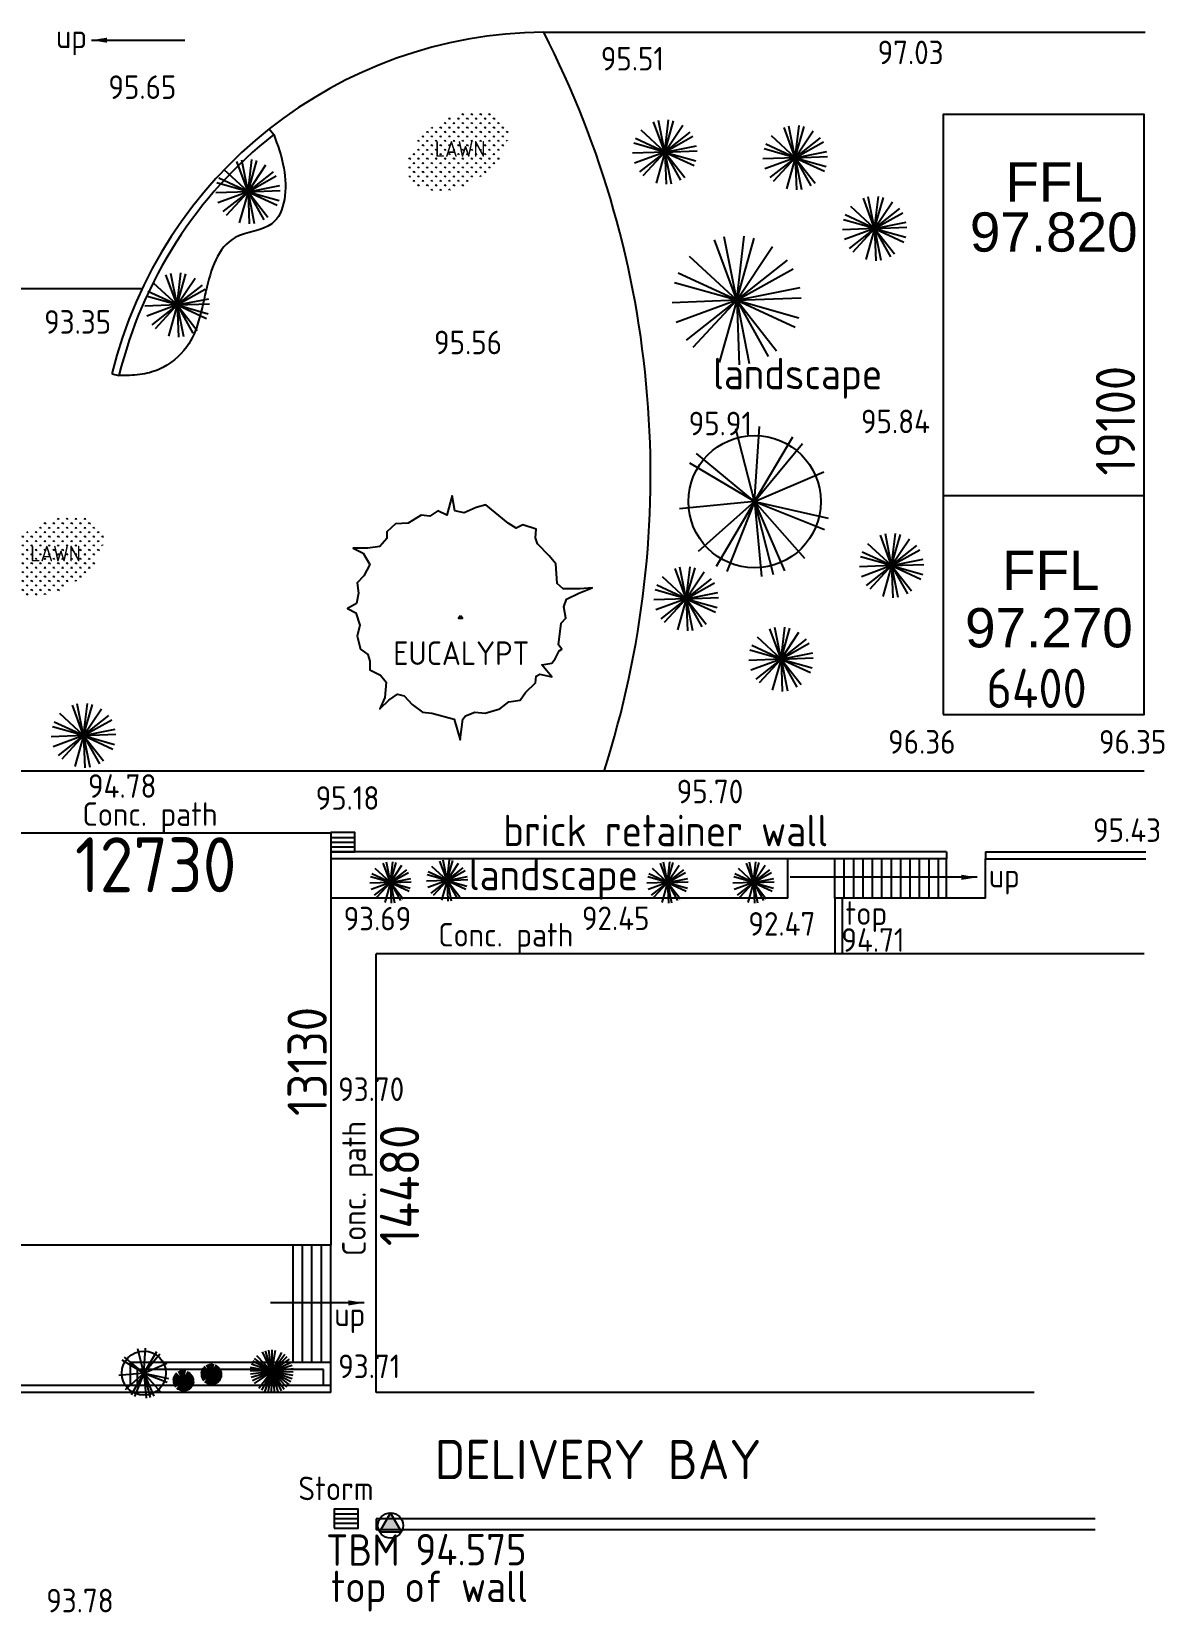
# Model space of a CAD drawing. Extents: x -406070 to -21769, y -87485 to 68103.
# Drawn here: x -250014 to -213947, y -25197 to 25132 of the extents above; entities that cross this region are included whole.
import ezdxf

# ---------------------------------------------------------------- set-up
doc = ezdxf.new("R2010")
doc.units = 0
doc.header["$MEASUREMENT"] = 0
doc.layers.get('0').update_dxf_attribs({"linetype": 'CONTINUOUS'})
for name, color, linetype in [('CONSTRUCTION', 7, 'CONTINUOUS'), ('DIMS', 7, 'CONTINUOUS'), ('FIXTURES', 11, 'CONTINUOUS'), ('HATCH', 11, 'CONTINUOUS'), ('SITE', 7, 'CONTINUOUS'), ('WALLS', 2, 'CONTINUOUS')]:
    doc.layers.add(name, color=color, linetype=linetype)
doc.styles.add('DIMTEXT', font='isocp3.shx', dxfattribs={"width": 0.8})
doc.styles.add('HEADINGS', font='sanss___.ttf')
doc.styles.add('NOTES', font='isocp3.shx')
doc.dimstyles.new('ARCH500$7', dxfattribs={"dimscale": 500, "dimtxt": 2, "dimasz": 1, "dimexe": 1, "dimexo": 8, "dimgap": 1, "dimtad": 1, "dimdec": 0, "dimtxsty": 'DIMTEXT', "dimcen": 2.5, "dimse1": 1, "dimse2": 1, "dimclrd": 256, "dimclre": 256, "dimclrt": 256, "dimazin": 3, "dimtfac": 1, "dimtdec": 0, "dimtmove": 0, "dimatfit": 3, "dimtolj": 1, "dimtzin": 0})

msp = doc.modelspace()

# ---------------------------------------------------------------- hatches: boundary and pattern name
at = {"layer": 'CONSTRUCTION'}
h = msp.add_hatch(color=256, dxfattribs=at)
h.paths.add_polyline_path([(-238586.1, -22030.5), (-238694.8, -22218.8), (-238477.3, -22218.8)])
h.paths.add_polyline_path([(-238477.3, -22218.8), (-238694.8, -22218.8), (-238896.8, -22568.8), (-238275.3, -22568.8)])
h.paths.add_polyline_path([(-238275.3, -22568.8), (-238896.8, -22568.8), (-238932.5, -22630.5), (-238239.6, -22630.5)])
at = {"layer": 'HATCH'}
h = msp.add_hatch(dxfattribs=at)
h.set_pattern_fill('GRASS', color=256, scale=200, style=0)
h.set_pattern_definition([(90, (-176741.18, -30545.41), (-141.42136, 141.42136), [37.5, -245.3427]), (45, (-176741.18, -30545.41), (-141.42136, 141.42136), [37.5, -162.5]), (135, (-176741.18, -30545.41), (-141.42136, -141.42136), [37.5, -162.5])])
edge = h.paths.add_edge_path()
edge.add_ellipse((-236448.4, 21330.1), major_axis=(-1506, -869.5), ratio=0.6187464, start_angle=0, end_angle=360)
h.paths.add_polyline_path([(-237204.8, 21075.8), (-235744.8, 21075.8), (-235744.8, 21615.8), (-237204.8, 21615.8)], flags=24)
h = msp.add_hatch(dxfattribs=at)
h.set_pattern_fill('GRASS', color=256, scale=200, style=0)
h.set_pattern_definition([(90, (-189623.95, -43428.19), (-141.42136, 141.42136), [37.5, -245.3427]), (45, (-189623.95, -43428.19), (-141.42136, 141.42136), [37.5, -162.5]), (135, (-189623.95, -43428.19), (-141.42136, -141.42136), [37.5, -162.5])])
edge = h.paths.add_edge_path()
edge.add_ellipse((-249331.2, 8447.3), major_axis=(-1506, -869.5), ratio=0.6187464, start_angle=0, end_angle=360)
h.paths.add_polyline_path([(-250087.5, 8193), (-248627.5, 8193), (-248627.5, 8733), (-250087.5, 8733)], flags=24)

# ---------------------------------------------------------------- linework, layer by layer
msp.add_lwpolyline([(-236354.3, 6536.4), (-236418.7, 6453.8), (-236290, 6453.8)], close=True)
at = {"layer": 'CONSTRUCTION'}
for p, q in [((-233708.6, 25110.8), (-214556.6, 25110.8)), ((-242449.9, 22034.7), (-242307.2, 21854.3)), ((-250721.2, 16948.3), (-246524.2, 16948.3)), ((-247456.6, 14236.9), (-247233.1, 14182.3)), ((-214588.6, 10351.8), (-220988.6, 10351.8)), ((-214588.6, 1590.8), (-273638.6, 1590.8)), ((-225938.6, -2458.8), (-225938.6, -1208.8)), ((-224438.6, -2458.8), (-224438.6, -1208.8)), ((-224138.6, -2458.8), (-224138.6, -1208.8)), ((-223838.6, -2458.8), (-223838.6, -1208.8)), ((-223538.6, -2458.8), (-223538.6, -1208.8)), ((-223238.6, -2458.8), (-223238.6, -1208.8)), ((-222938.6, -2458.8), (-222938.6, -1208.8)), ((-222938.6, -2458.8), (-222938.6, -1208.8)), ((-222638.6, -2458.8), (-222638.6, -1208.8)), ((-222338.6, -2458.8), (-222338.6, -1208.8)), ((-222038.6, -2458.8), (-222038.6, -1208.8)), ((-221738.6, -2458.8), (-221738.6, -1208.8)), ((-221438.6, -2458.8), (-221438.6, -1208.8)), ((-221138.6, -2458.8), (-221138.6, -1208.8)), ((-220888.6, -2458.8), (-220888.6, -1208.8)), ((-219638.6, -2458.8), (-219638.6, -1208.8)), ((-225938.6, -2458.8), (-240488.6, -2458.8)), ((-219638.6, -2458.8), (-224438.6, -2458.8)), ((-241688.6, -17238.8), (-241688.6, -13508.8)), ((-241388.6, -17238.8), (-241388.6, -13508.8)), ((-241088.6, -17238.8), (-241088.6, -13508.8)), ((-240788.6, -17238.8), (-240788.6, -13508.8)), ((-240488.6, -17238.8), (-240488.6, -13508.8)), ((-239038.6, -22218.8), (-239038.6, -22568.8))]:
    msp.add_line(p, q, dxfattribs=at)
for centre, radius, start, end in [((-233601.1, 10847), 14264.1, 90.43193, 166.25196), ((-261164.1, 11028), 30856.6, 342.19117, 27.15461), ((-233601.1, 10847), 14034.1, 128.34194, 166.25196)]:
    msp.add_arc(centre, radius, start, end, dxfattribs=at)
at = {"layer": 'FIXTURES'}
for p, q in [((-240488.6, -523.8), (-239718.6, -523.8)), ((-240488.6, -673.8), (-239718.6, -673.8)), ((-240488.6, -823.8), (-239718.6, -823.8)), ((-240384.3, -22060.9), (-239614.3, -22060.9)), ((-240384.3, -22210.9), (-239614.3, -22210.9)), ((-240384.3, -22360.9), (-239614.3, -22360.9))]:
    msp.add_line(p, q, dxfattribs=at)
for points in [[(-236626.9, 10365.2), (-236798.5, 9732.6), (-237077.5, 9870.1), (-237335, 9705), (-237613.9, 9732.6), (-238021.6, 9485), (-238429.3, 9457.5), (-238708.2, 9209.9), (-238708.2, 8989.8), (-238922.8, 8742.3), (-239309, 8687.3), (-239781, 8687.3), (-239459.2, 8522.2), (-239244.6, 8164.6), (-239437.7, 7807), (-239652.3, 7586.9), (-239609.4, 7256.8), (-239673.8, 6926.7), (-239952.7, 6761.7), (-239695.2, 6624.1), (-239566.5, 6239), (-239652.3, 5881.5), (-239545, 5468.8), (-239309, 5303.8), (-239244.6, 5083.7), (-239244.6, 4808.7), (-238901.3, 4643.6), (-238729.7, 4423.5), (-238772.6, 3928.4), (-238922.8, 3570.8), (-238643.8, 3845.9), (-238364.9, 4038.4), (-238150.3, 3983.4), (-237892.8, 3708.3), (-237571, 3460.7), (-237270.6, 3433.2), (-236562.5, 3240.7), (-236369.4, 2580.5), (-236283.6, 3240.7), (-236197.7, 3350.7), (-235897.4, 3460.7), (-235575.5, 3433.2), (-235103.4, 3570.8), (-234824.5, 3790.9), (-234459.8, 3845.9), (-234288.1, 4093.4), (-233966.2, 4396), (-233944.8, 4616.1), (-233837.5, 4671.1), (-233451.3, 4588.5), (-233773.1, 4973.7), (-233451.3, 5028.7), (-233344, 5166.2), (-233215.2, 5413.8), (-233129.4, 5468.8), (-233236.7, 5606.3), (-233150.9, 6294), (-233000.7, 6459.1), (-233065.1, 6816.7), (-232979.2, 7064.3), (-232593, 7256.8), (-232163.9, 7421.9), (-232550.1, 7394.4), (-233086.5, 7394.4), (-233279.6, 7559.4), (-233322.5, 8192.1), (-233537.1, 8439.6), (-233901.9, 8824.8), (-233966.2, 9017.3), (-233944.8, 9292.4), (-234373.9, 9430), (-234588.5, 9319.9), (-234846, 9485), (-235554.1, 10062.6), (-235854.4, 9980.1), (-236240.7, 9815.1), (-236541.1, 9870.1)], [(-240488.6, -978.8), (-239718.6, -978.8), (-239718.6, -368.8), (-240488.6, -368.8)], [(-240384.3, -22515.9), (-239614.3, -22515.9), (-239614.3, -21905.9), (-240384.3, -21905.9)]]:
    msp.add_lwpolyline(points, close=True, dxfattribs=at)
at = {"layer": 'SITE', "color": 11}
for p, q in [((-229853.2, 21298.9), (-230208.6, 22263)), ((-229853.2, 21298.9), (-230053.4, 22306.7)), ((-229853.2, 21298.9), (-229732.1, 22319.2)), ((-229853.2, 21298.9), (-229574, 22287.7)), ((-229853.2, 21298.9), (-229282.1, 22153.1)), ((-229853.2, 21298.9), (-230786.2, 21729.3)), ((-229853.2, 21298.9), (-230607.5, 21996.6)), ((-229853.2, 21298.9), (-229046.1, 21934.8)), ((-229853.2, 21298.9), (-228956.5, 21800.7)), ((-225700.5, 21118.5), (-226454.9, 21816.2)), ((-225700.5, 21118.5), (-226055.9, 22082.6)), ((-225700.5, 21118.5), (-225900.7, 22126.3)), ((-225700.5, 21118.5), (-225579.4, 22138.9)), ((-225700.5, 21118.5), (-225421.3, 22107.4)), ((-225700.5, 21118.5), (-225129.4, 21972.7)), ((-225700.5, 21118.5), (-224893.4, 21754.4)), ((-229853.2, 21298.9), (-230879.9, 21258.8)), ((-229853.2, 21298.9), (-230842.1, 21578.1)), ((-229853.2, 21298.9), (-230817.3, 20943.5)), ((-229853.2, 21298.9), (-230660.3, 20662.9)), ((-229853.2, 21298.9), (-230550.9, 20544.5)), ((-229853.2, 21298.9), (-230132.4, 20310)), ((-229853.2, 21298.9), (-228845.3, 21499)), ((-229853.2, 21298.9), (-228826.4, 21338.9)), ((-229853.2, 21298.9), (-229351.4, 20402.2)), ((-229853.2, 21298.9), (-229217.3, 20491.7)), ((-229853.2, 21298.9), (-228920.2, 20868.4)), ((-229853.2, 21298.9), (-228864.3, 21019.7)), ((-229853.2, 21298.9), (-229653, 20291)), ((-229853.2, 21298.9), (-229813.1, 20272.1)), ((-225700.5, 21118.5), (-226689.4, 21397.7)), ((-225700.5, 21118.5), (-226633.5, 21548.9)), ((-225700.5, 21118.5), (-224803.8, 21620.3)), ((-225700.5, 21118.5), (-224692.7, 21318.7)), ((-225700.5, 21118.5), (-224673.7, 21158.5)), ((-243123.7, 20036.2), (-243878.1, 20733.9)), ((-243123.7, 20036.2), (-243479.1, 21000.3)), ((-243123.7, 20036.2), (-243323.9, 21044)), ((-243123.7, 20036.2), (-243002.7, 21056.6)), ((-243123.7, 20036.2), (-242844.5, 21025.1)), ((-243123.7, 20036.2), (-242552.6, 20890.4)), ((-243123.7, 20036.2), (-242316.6, 20672.1)), ((-225700.5, 21118.5), (-226727.3, 21078.4)), ((-225700.5, 21118.5), (-226664.6, 20763.1)), ((-225700.5, 21118.5), (-226507.6, 20482.6)), ((-225700.5, 21118.5), (-226398.2, 20364.1)), ((-225700.5, 21118.5), (-225979.7, 20129.6)), ((-225700.5, 21118.5), (-225198.7, 20221.8)), ((-225700.5, 21118.5), (-225064.6, 20311.4)), ((-225700.5, 21118.5), (-224767.5, 20688)), ((-225700.5, 21118.5), (-224711.6, 20839.3)), ((-225700.5, 21118.5), (-225500.3, 20110.6)), ((-225700.5, 21118.5), (-225660.5, 20091.7)), ((-243123.7, 20036.2), (-244112.6, 20315.4)), ((-243123.7, 20036.2), (-244056.8, 20466.6)), ((-243123.7, 20036.2), (-242227.1, 20538)), ((-243123.7, 20036.2), (-242115.9, 20236.4)), ((-243123.7, 20036.2), (-244150.5, 19996.1)), ((-243123.7, 20036.2), (-244087.9, 19680.8)), ((-243123.7, 20036.2), (-243930.8, 19400.3)), ((-243123.7, 20036.2), (-243821.4, 19281.8)), ((-243123.7, 20036.2), (-243402.9, 19047.3)), ((-243123.7, 20036.2), (-242097, 20076.2)), ((-243123.7, 20036.2), (-242621.9, 19139.5)), ((-243123.7, 20036.2), (-242487.8, 19229.1)), ((-243123.7, 20036.2), (-242190.7, 19605.7)), ((-243123.7, 20036.2), (-242134.8, 19757)), ((-243123.7, 20036.2), (-242923.5, 19028.3)), ((-243123.7, 20036.2), (-243083.7, 19009.4)), ((-223172.8, 18863.7), (-223528.2, 19827.8)), ((-223172.8, 18863.7), (-223373, 19871.5)), ((-223172.8, 18863.7), (-223051.7, 19884.1)), ((-223172.8, 18863.7), (-222893.6, 19852.6)), ((-223172.8, 18863.7), (-222601.7, 19717.9)), ((-223172.8, 18863.7), (-224161.7, 19142.9)), ((-223172.8, 18863.7), (-224105.8, 19294.1)), ((-223172.8, 18863.7), (-223927.1, 19561.4)), ((-223172.8, 18863.7), (-222365.7, 19499.6)), ((-223172.8, 18863.7), (-222276.1, 19365.5)), ((-223172.8, 18863.7), (-224199.5, 18823.6)), ((-223172.8, 18863.7), (-224136.9, 18508.3)), ((-223172.8, 18863.7), (-223979.9, 18227.8)), ((-223172.8, 18863.7), (-223870.5, 18109.3)), ((-223172.8, 18863.7), (-223452, 17874.8)), ((-223172.8, 18863.7), (-222164.9, 19063.9)), ((-223172.8, 18863.7), (-222146, 18903.7)), ((-223172.8, 18863.7), (-222671, 17967)), ((-223172.8, 18863.7), (-222536.9, 18056.6)), ((-223172.8, 18863.7), (-222239.8, 18433.2)), ((-223172.8, 18863.7), (-222183.9, 18584.5)), ((-223172.8, 18863.7), (-222972.6, 17855.8)), ((-223172.8, 18863.7), (-223132.7, 17836.9)), ((-227563.5, 16579.9), (-228274.2, 18508.2)), ((-227563.5, 16579.9), (-227963.8, 18595.6)), ((-227563.5, 16579.9), (-227321.4, 18620.7)), ((-227563.5, 16579.9), (-227005.1, 18557.7)), ((-227563.5, 16579.9), (-226421.3, 18288.3)), ((-227563.5, 16579.9), (-229072.2, 17975.3)), ((-227563.5, 16579.9), (-225949.2, 17851.8)), ((-245380.6, 16428.5), (-246135, 17126.2)), ((-245380.6, 16428.5), (-245736, 17392.7)), ((-245380.6, 16428.5), (-245580.8, 17436.4)), ((-245380.6, 16428.5), (-245259.6, 17448.9)), ((-245380.6, 16428.5), (-245101.4, 17417.4)), ((-245380.6, 16428.5), (-244809.5, 17282.7)), ((-227563.5, 16579.9), (-229541.2, 17138.3)), ((-227563.5, 16579.9), (-229429.5, 17440.8)), ((-227563.5, 16579.9), (-225770.2, 17583.6)), ((-245380.6, 16428.5), (-246369.5, 16707.7)), ((-245380.6, 16428.5), (-246313.6, 16859)), ((-245380.6, 16428.5), (-244573.5, 17064.4)), ((-245380.6, 16428.5), (-244484, 16930.4)), ((-245380.6, 16428.5), (-244372.8, 16628.7)), ((-227563.5, 16579.9), (-225547.8, 16980.3)), ((-227563.5, 16579.9), (-225510, 16660)), ((-245380.6, 16428.5), (-246407.4, 16388.5)), ((-245380.6, 16428.5), (-246344.7, 16073.2)), ((-245380.6, 16428.5), (-246187.7, 15792.6)), ((-245380.6, 16428.5), (-246078.3, 15674.2)), ((-245380.6, 16428.5), (-245659.8, 15439.7)), ((-245380.6, 16428.5), (-244353.9, 16468.6)), ((-245380.6, 16428.5), (-244878.8, 15531.9)), ((-245380.6, 16428.5), (-244744.7, 15621.4)), ((-245380.6, 16428.5), (-244447.6, 15998.1)), ((-245380.6, 16428.5), (-244391.7, 16149.3)), ((-245380.6, 16428.5), (-245180.4, 15420.7)), ((-245380.6, 16428.5), (-245340.6, 15401.8)), ((-227563.5, 16579.9), (-229617, 16499.8)), ((-227563.5, 16579.9), (-229491.7, 15869.2)), ((-227563.5, 16579.9), (-229177.7, 15308.1)), ((-227563.5, 16579.9), (-228958.9, 15071.2)), ((-227563.5, 16579.9), (-228121.9, 14602.2)), ((-227563.5, 16579.9), (-225697.4, 15719)), ((-227563.5, 16579.9), (-225585.7, 16021.6)), ((-227563.5, 16579.9), (-227163.1, 14564.2)), ((-227563.5, 16579.9), (-226559.8, 14786.6)), ((-227563.5, 16579.9), (-227483.4, 14526.4)), ((-227563.5, 16579.9), (-226291.7, 14965.7)), ((-226994.5, 10167.4), (-227590, 12489.8)), ((-226994.5, 10167.4), (-226843.1, 12560.2)), ((-226994.5, 10167.4), (-225773.3, 12230.7)), ((-226994.5, 10167.4), (-228841.3, 11696.3)), ((-226994.5, 10167.4), (-225465.6, 12014.3)), ((-226994.5, 10167.4), (-229057.8, 11388.6)), ((-226994.5, 10167.4), (-224793.8, 11118.9)), ((-226994.5, 10167.4), (-229381.5, 9942.6)), ((-226994.5, 10167.4), (-228793.4, 8582.5)), ((-226994.5, 10167.4), (-228215.6, 8104.2)), ((-226994.5, 10167.4), (-227877.8, 7938.5)), ((-226994.5, 10167.4), (-225409.6, 8368.5)), ((-226994.5, 10167.4), (-226043, 7966.7)), ((-226994.5, 10167.4), (-224654.9, 9643.6)), ((-226994.5, 10167.4), (-224765.6, 9284.1)), ((-226994.5, 10167.4), (-226769.6, 7780.4)), ((-226994.5, 10167.4), (-226399, 7845)), ((-222631.1, 8130.9), (-222986.5, 9095.1)), ((-222631.1, 8130.9), (-222831.3, 9138.8)), ((-222631.1, 8130.9), (-222510.1, 9151.3)), ((-222631.1, 8130.9), (-222351.9, 9119.8)), ((-222631.1, 8130.9), (-223564.2, 8561.4)), ((-222631.1, 8130.9), (-223385.5, 8828.6)), ((-222631.1, 8130.9), (-222060, 8985.1)), ((-222631.1, 8130.9), (-221824, 8766.8)), ((-222631.1, 8130.9), (-221734.5, 8632.8)), ((-229170.9, 7076.5), (-229371.1, 8084.3)), ((-229170.9, 7076.5), (-229049.8, 8096.8)), ((-229170.9, 7076.5), (-228891.7, 8065.3)), ((-222631.1, 8130.9), (-223657.9, 8090.9)), ((-222631.1, 8130.9), (-223620, 8410.1)), ((-222631.1, 8130.9), (-223595.3, 7775.6)), ((-222631.1, 8130.9), (-223438.2, 7495)), ((-222631.1, 8130.9), (-223328.8, 7376.6)), ((-222631.1, 8130.9), (-222910.3, 7142.1)), ((-222631.1, 8130.9), (-221623.3, 8331.1)), ((-222631.1, 8130.9), (-221604.4, 8171)), ((-222631.1, 8130.9), (-222129.3, 7234.3)), ((-222631.1, 8130.9), (-221995.2, 7323.8)), ((-222631.1, 8130.9), (-221698.1, 7700.5)), ((-222631.1, 8130.9), (-221642.2, 7851.7)), ((-222631.1, 8130.9), (-222430.9, 7123.1)), ((-222631.1, 8130.9), (-222591.1, 7104.2)), ((-229170.9, 7076.5), (-229925.3, 7774.2)), ((-229170.9, 7076.5), (-229526.3, 8040.6)), ((-229170.9, 7076.5), (-228599.8, 7930.7)), ((-229170.9, 7076.5), (-228363.8, 7712.4)), ((-229170.9, 7076.5), (-228274.2, 7578.3)), ((-229170.9, 7076.5), (-230197.7, 7036.4)), ((-229170.9, 7076.5), (-230159.8, 7355.7)), ((-229170.9, 7076.5), (-230135, 6721.1)), ((-229170.9, 7076.5), (-230103.9, 7506.9)), ((-229170.9, 7076.5), (-229978, 6440.6)), ((-229170.9, 7076.5), (-229868.6, 6322.1)), ((-229170.9, 7076.5), (-229450.1, 6087.6)), ((-229170.9, 7076.5), (-228163.1, 7276.6)), ((-229170.9, 7076.5), (-228144.2, 7116.5)), ((-229170.9, 7076.5), (-228669.1, 6179.8)), ((-229170.9, 7076.5), (-228535, 6269.3)), ((-229170.9, 7076.5), (-228237.9, 6646)), ((-229170.9, 7076.5), (-228182, 6797.3)), ((-229170.9, 7076.5), (-228970.7, 6068.6)), ((-229170.9, 7076.5), (-229130.9, 6049.7)), ((-226151.9, 5154.6), (-226507.3, 6118.7)), ((-226151.9, 5154.6), (-226352.1, 6162.5)), ((-226151.9, 5154.6), (-226030.8, 6175)), ((-226151.9, 5154.6), (-225872.7, 6143.5)), ((-226151.9, 5154.6), (-227084.9, 5585.1)), ((-226151.9, 5154.6), (-226906.2, 5852.3)), ((-226151.9, 5154.6), (-225580.8, 6008.8)), ((-226151.9, 5154.6), (-225344.8, 5790.5)), ((-226151.9, 5154.6), (-225255.2, 5656.4)), ((-226151.9, 5154.6), (-227178.6, 5114.6)), ((-226151.9, 5154.6), (-227140.8, 5433.8)), ((-226151.9, 5154.6), (-227116, 4799.2)), ((-226151.9, 5154.6), (-226959, 4518.7)), ((-226151.9, 5154.6), (-226849.6, 4400.3)), ((-226151.9, 5154.6), (-226431.1, 4165.7)), ((-226151.9, 5154.6), (-225144, 5354.8)), ((-226151.9, 5154.6), (-225125.1, 5194.7)), ((-226151.9, 5154.6), (-225650.1, 4258)), ((-226151.9, 5154.6), (-225516, 4347.5)), ((-226151.9, 5154.6), (-225218.9, 4724.2)), ((-226151.9, 5154.6), (-225163, 4875.4)), ((-226151.9, 5154.6), (-225951.7, 4146.8)), ((-226151.9, 5154.6), (-226111.8, 4127.9)), ((-248359.7, 2719.5), (-248715.1, 3683.6)), ((-248359.7, 2719.5), (-248559.9, 3727.3)), ((-248359.7, 2719.5), (-248238.7, 3739.8)), ((-248359.7, 2719.5), (-248080.5, 3708.3)), ((-248359.7, 2719.5), (-247788.6, 3573.7)), ((-248359.7, 2719.5), (-249292.7, 3149.9)), ((-248359.7, 2719.5), (-249114.1, 3417.2)), ((-248359.7, 2719.5), (-247552.6, 3355.4)), ((-248359.7, 2719.5), (-247463.1, 3221.3)), ((-248359.7, 2719.5), (-249386.5, 2679.4)), ((-248359.7, 2719.5), (-249348.6, 2998.6)), ((-248359.7, 2719.5), (-249323.8, 2364.1)), ((-248359.7, 2719.5), (-249166.8, 2083.5)), ((-248359.7, 2719.5), (-249057.4, 1965.1)), ((-248359.7, 2719.5), (-248638.9, 1730.6)), ((-248359.7, 2719.5), (-247351.9, 2919.6)), ((-248359.7, 2719.5), (-247333, 2759.5)), ((-248359.7, 2719.5), (-247370.8, 2440.3)), ((-248359.7, 2719.5), (-247426.7, 2289)), ((-248359.7, 2719.5), (-247723.8, 1912.3)), ((-248359.7, 2719.5), (-248319.7, 1692.7)), ((-248359.7, 2719.5), (-247857.9, 1822.8)), ((-248359.7, 2719.5), (-248159.5, 1711.6)), ((-238588.9, -1958.2), (-238816.3, -1341.2)), ((-238588.9, -1958.2), (-238717, -1313.2)), ((-238588.9, -1958.2), (-238511.4, -1305.2)), ((-238588.9, -1958.2), (-238410.2, -1325.3)), ((-238588.9, -1958.2), (-238223.4, -1411.5)), ((-236785.9, -1893.4), (-237268.6, -1446.8)), ((-236785.9, -1893.4), (-237013.3, -1276.3)), ((-236785.9, -1893.4), (-236914, -1248.3)), ((-236785.9, -1893.4), (-236708.4, -1240.3)), ((-236785.9, -1893.4), (-236607.2, -1260.5)), ((-236785.9, -1893.4), (-236420.3, -1346.7)), ((-236785.9, -1893.4), (-236269.3, -1486.4)), ((-229765.9, -1958.2), (-229993.3, -1341.2)), ((-229765.9, -1958.2), (-229894, -1313.2)), ((-229765.9, -1958.2), (-229688.4, -1305.2)), ((-229765.9, -1958.2), (-229587.2, -1325.3)), ((-229765.9, -1958.2), (-229400.4, -1411.5)), ((-227027.9, -1958.2), (-227255.3, -1341.2)), ((-227027.9, -1958.2), (-227156, -1313.2)), ((-227027.9, -1958.2), (-226950.4, -1305.2)), ((-227027.9, -1958.2), (-226849.2, -1325.3)), ((-227027.9, -1958.2), (-226662.4, -1411.5)), ((-238588.9, -1958.2), (-239246, -1983.9)), ((-238588.9, -1958.2), (-239221.7, -1779.5)), ((-238588.9, -1958.2), (-239205.9, -2185.7)), ((-238588.9, -1958.2), (-239186, -1682.7)), ((-238588.9, -1958.2), (-239105.4, -2365.2)), ((-238588.9, -1958.2), (-239071.6, -1511.7)), ((-238588.9, -1958.2), (-239035.4, -2441)), ((-238588.9, -1958.2), (-238767.5, -2591.1)), ((-238588.9, -1958.2), (-238072.3, -1551.2)), ((-238588.9, -1958.2), (-238015, -1637.1)), ((-238588.9, -1958.2), (-237943.8, -1830.1)), ((-238588.9, -1958.2), (-237931.7, -1932.6)), ((-238588.9, -1958.2), (-238267.7, -2532.1)), ((-238588.9, -1958.2), (-238181.9, -2474.8)), ((-238588.9, -1958.2), (-237991.7, -2233.7)), ((-238588.9, -1958.2), (-237956, -2136.9)), ((-238588.9, -1958.2), (-238460.8, -2603.2)), ((-238588.9, -1958.2), (-238563.2, -2615.3)), ((-236785.9, -1893.4), (-237443, -1919)), ((-236785.9, -1893.4), (-237418.7, -1714.7)), ((-236785.9, -1893.4), (-237402.9, -2120.8)), ((-236785.9, -1893.4), (-237383, -1617.9)), ((-236785.9, -1893.4), (-237302.4, -2300.3)), ((-236785.9, -1893.4), (-237232.4, -2376.1)), ((-236785.9, -1893.4), (-236964.5, -2526.2)), ((-236785.9, -1893.4), (-236212, -1572.2)), ((-236785.9, -1893.4), (-236140.8, -1765.2)), ((-236785.9, -1893.4), (-236128.7, -1867.7)), ((-236785.9, -1893.4), (-236760.2, -2550.5)), ((-236785.9, -1893.4), (-236657.7, -2538.4)), ((-236785.9, -1893.4), (-236153, -2072)), ((-236785.9, -1893.4), (-236188.7, -2168.8)), ((-236785.9, -1893.4), (-236378.9, -2409.9)), ((-236785.9, -1893.4), (-236464.7, -2467.2)), ((-229765.9, -1958.2), (-230423, -1983.9)), ((-229765.9, -1958.2), (-230398.7, -1779.5)), ((-229765.9, -1958.2), (-230382.9, -2185.7)), ((-229765.9, -1958.2), (-230363, -1682.7)), ((-229765.9, -1958.2), (-230282.4, -2365.2)), ((-229765.9, -1958.2), (-230248.6, -1511.7)), ((-229765.9, -1958.2), (-230212.4, -2441)), ((-229765.9, -1958.2), (-229944.5, -2591.1)), ((-229765.9, -1958.2), (-229249.3, -1551.2)), ((-229765.9, -1958.2), (-229192, -1637.1)), ((-229765.9, -1958.2), (-229120.8, -1830.1)), ((-229765.9, -1958.2), (-229108.7, -1932.6)), ((-229765.9, -1958.2), (-229740.2, -2615.3)), ((-229765.9, -1958.2), (-229637.8, -2603.2)), ((-229765.9, -1958.2), (-229133, -2136.9)), ((-229765.9, -1958.2), (-229168.7, -2233.7)), ((-229765.9, -1958.2), (-229358.9, -2474.8)), ((-229765.9, -1958.2), (-229444.7, -2532.1)), ((-227027.9, -1958.2), (-227685, -1983.9)), ((-227027.9, -1958.2), (-227660.7, -1779.5)), ((-227027.9, -1958.2), (-227644.9, -2185.7)), ((-227027.9, -1958.2), (-227625, -1682.7)), ((-227027.9, -1958.2), (-227544.4, -2365.2)), ((-227027.9, -1958.2), (-227510.6, -1511.7)), ((-227027.9, -1958.2), (-227474.4, -2441)), ((-227027.9, -1958.2), (-227206.5, -2591.1)), ((-227027.9, -1958.2), (-226511.3, -1551.2)), ((-227027.9, -1958.2), (-226454, -1637.1)), ((-227027.9, -1958.2), (-226382.8, -1830.1)), ((-227027.9, -1958.2), (-226370.7, -1932.6)), ((-227027.9, -1958.2), (-227002.2, -2615.3)), ((-227027.9, -1958.2), (-226899.8, -2603.2)), ((-227027.9, -1958.2), (-226395, -2136.9)), ((-227027.9, -1958.2), (-226430.7, -2233.7)), ((-227027.9, -1958.2), (-226620.9, -2474.8)), ((-227027.9, -1958.2), (-226706.7, -2532.1)), ((-246439, -17577.8), (-247054.6, -17068.2)), ((-246439, -17577.8), (-246637.5, -16803.7)), ((-246439, -17577.8), (-246388.5, -16780.3)), ((-246439, -17577.8), (-246031.9, -16890.1)), ((-246439, -17577.8), (-245929.4, -16962.2)), ((-242369, -17523.2), (-242914.5, -17109)), ((-242369, -17523.2), (-242843, -17028.7)), ((-242369, -17523.2), (-242667, -16906.4)), ((-242369, -17523.2), (-242566.9, -16867.4)), ((-242369, -17523.2), (-242461.8, -16844.5)), ((-242369, -17523.2), (-242354.5, -16838.3)), ((-242369, -17523.2), (-242247.6, -16849)), ((-242369, -17523.2), (-242045.2, -16919.5)), ((-242369, -17523.2), (-241954.7, -16977.6)), ((-242369, -17523.2), (-241874.5, -17049.1)), ((-246439, -17577.8), (-247234.7, -17652.8)), ((-246439, -17577.8), (-247126.7, -17170.8)), ((-246439, -17577.8), (-247038.6, -18106.2)), ((-246439, -17577.8), (-246846, -18265.6)), ((-246439, -17577.8), (-246733.4, -18320.8)), ((-246439, -17577.8), (-245705.4, -17260.7)), ((-246439, -17577.8), (-246364, -18373.5)), ((-246439, -17577.8), (-246240.5, -18352)), ((-246439, -17577.8), (-245910.7, -18177.5)), ((-246439, -17577.8), (-246121.8, -18311.4)), ((-246439, -17577.8), (-245696, -17872.3)), ((-246439, -17577.8), (-245659.1, -17752.4)), ((-245180.6, -17824.6), (-245417.7, -17577.4)), ((-245180.6, -17824.6), (-245329.7, -17516.2)), ((-245180.6, -17824.6), (-245279.6, -17496.7)), ((-245180.6, -17824.6), (-245227.1, -17485.3)), ((-245180.6, -17824.6), (-245173.4, -17482.2)), ((-245180.6, -17824.6), (-245119.9, -17487.5)), ((-245180.6, -17824.6), (-245018.7, -17522.8)), ((-245180.6, -17824.6), (-244973.5, -17551.8)), ((-245180.6, -17824.6), (-244933.4, -17587.6)), ((-244287.8, -17620.2), (-244630.3, -17613)), ((-244287.8, -17620.2), (-244624.9, -17559.5)), ((-244287.8, -17620.2), (-244611.3, -17507.5)), ((-244287.8, -17620.2), (-244589.7, -17458.3)), ((-244287.8, -17620.2), (-244560.6, -17413.1)), ((-244287.8, -17620.2), (-244524.9, -17373)), ((-244287.8, -17620.2), (-244436.9, -17311.8)), ((-244287.8, -17620.2), (-244386.8, -17292.3)), ((-244287.8, -17620.2), (-244334.3, -17280.9)), ((-244287.8, -17620.2), (-244280.6, -17277.8)), ((-244287.8, -17620.2), (-244227.1, -17283.1)), ((-244287.8, -17620.2), (-244125.9, -17318.4)), ((-244287.8, -17620.2), (-244080.7, -17347.4)), ((-244287.8, -17620.2), (-244040.6, -17383.2)), ((-244287.8, -17620.2), (-244006.5, -17424.8)), ((-244287.8, -17620.2), (-243979.4, -17471.2)), ((-244287.8, -17620.2), (-243959.9, -17521.3)), ((-244287.8, -17620.2), (-243948.5, -17573.8)), ((-242369, -17523.2), (-243053.8, -17508.8)), ((-242369, -17523.2), (-243047.7, -17616.1)), ((-242369, -17523.2), (-243043.1, -17401.8)), ((-242369, -17523.2), (-243024.8, -17721.1)), ((-242369, -17523.2), (-243015.8, -17297.8)), ((-242369, -17523.2), (-242985.7, -17821.3)), ((-242369, -17523.2), (-242972.6, -17199.4)), ((-242369, -17523.2), (-242931.5, -17914.1)), ((-242369, -17523.2), (-242783.2, -18068.8)), ((-242369, -17523.2), (-242692.8, -18126.9)), ((-242369, -17523.2), (-242594.3, -18170.1)), ((-242369, -17523.2), (-242490.4, -18197.4)), ((-242369, -17523.2), (-242383.4, -18208.1)), ((-242369, -17523.2), (-241806.4, -17132.3)), ((-242369, -17523.2), (-241752.2, -17225.1)), ((-242369, -17523.2), (-241713.1, -17325.3)), ((-242369, -17523.2), (-241690.3, -17430.3)), ((-242369, -17523.2), (-242171.1, -18179)), ((-242369, -17523.2), (-242276.1, -18201.9)), ((-242369, -17523.2), (-241765.3, -17847)), ((-242369, -17523.2), (-241823.4, -17937.4)), ((-242369, -17523.2), (-241894.9, -18017.7)), ((-242369, -17523.2), (-241978.1, -18085.8)), ((-242369, -17523.2), (-242070.9, -18140)), ((-242369, -17523.2), (-241694.8, -17644.6)), ((-242369, -17523.2), (-241684.1, -17537.6)), ((-242369, -17523.2), (-241722.1, -17748.6)), ((-245180.6, -17824.6), (-245523.1, -17817.4)), ((-245180.6, -17824.6), (-245520, -17871)), ((-245180.6, -17824.6), (-245517.7, -17763.9)), ((-245180.6, -17824.6), (-245508.6, -17923.6)), ((-245180.6, -17824.6), (-245504.1, -17711.9)), ((-245180.6, -17824.6), (-245489, -17973.6)), ((-245180.6, -17824.6), (-245482.5, -17662.7)), ((-245180.6, -17824.6), (-245461.9, -18020)), ((-245180.6, -17824.6), (-245453.4, -17617.5)), ((-245180.6, -17824.6), (-245387.8, -18097.4)), ((-245180.6, -17824.6), (-245342.5, -18126.4)), ((-245180.6, -17824.6), (-245293.3, -18148)), ((-245180.6, -17824.6), (-245241.3, -18161.7)), ((-245180.6, -17824.6), (-245187.9, -18167)), ((-245180.6, -17824.6), (-244899.4, -17629.2)), ((-245180.6, -17824.6), (-244872.3, -17675.6)), ((-245180.6, -17824.6), (-244852.7, -17725.7)), ((-245180.6, -17824.6), (-244841.3, -17778.2)), ((-245180.6, -17824.6), (-244878.8, -17986.5)), ((-245180.6, -17824.6), (-244857.2, -17937.3)), ((-245180.6, -17824.6), (-244943.6, -18071.9)), ((-245180.6, -17824.6), (-244907.9, -18031.7)), ((-245180.6, -17824.6), (-245081.7, -18152.5)), ((-245180.6, -17824.6), (-244985.2, -18105.9)), ((-245180.6, -17824.6), (-245031.6, -18133)), ((-245180.6, -17824.6), (-245134.2, -18164)), ((-245180.6, -17824.6), (-244838.2, -17831.8)), ((-245180.6, -17824.6), (-244843.6, -17885.3)), ((-244287.8, -17620.2), (-244627.2, -17666.6)), ((-244287.8, -17620.2), (-244615.7, -17719.2)), ((-244287.8, -17620.2), (-244596.2, -17769.2)), ((-244287.8, -17620.2), (-244569.1, -17815.6)), ((-244287.8, -17620.2), (-244494.9, -17893)), ((-244287.8, -17620.2), (-244449.7, -17922)), ((-244287.8, -17620.2), (-244400.5, -17943.7)), ((-244287.8, -17620.2), (-244348.5, -17957.3)), ((-244287.8, -17620.2), (-244295, -17962.6)), ((-244287.8, -17620.2), (-244050.8, -17867.5)), ((-244287.8, -17620.2), (-244015, -17827.3)), ((-244287.8, -17620.2), (-243986, -17782.1)), ((-244287.8, -17620.2), (-244188.9, -17948.1)), ((-244287.8, -17620.2), (-244241.4, -17959.6)), ((-244287.8, -17620.2), (-244092.4, -17901.5)), ((-244287.8, -17620.2), (-244138.8, -17928.6)), ((-244287.8, -17620.2), (-243945.4, -17627.4)), ((-244287.8, -17620.2), (-243964.4, -17732.9)), ((-244287.8, -17620.2), (-243950.7, -17680.9))]:
    msp.add_line(p, q, dxfattribs=at)
at = {"layer": 'SITE', "color": 7}
msp.add_lwpolyline([(-238586.1, -22030.5), (-238932.5, -22630.5), (-238239.6, -22630.5)], close=True, dxfattribs=at)
at = {"layer": 'SITE', "color": 11}
for centre, radius in [((-226994.5, 10167.4), 2106.9), ((-246439, -17577.8), 702.3)]:
    msp.add_circle(centre, radius, dxfattribs=at)
at = {"layer": 'SITE', "color": 7}
msp.add_circle((-238586.1, -22430.5), 400, dxfattribs=at)
at = {"layer": 'SITE', "color": 11}
msp.add_spline([(-242307.2, 21854.3), (-241982.6, 20782), (-242369.4, 19015.3), (-243529.9, 18573.6), (-244469.3, 16862.2), (-245077.2, 15095.5), (-245961.4, 14377.8), (-246569.2, 14212.1), (-247233.1, 14182.3)], degree=3, dxfattribs=at)
at = {"layer": 'WALLS'}
for p, q in [((-220888.6, -978.8), (-240488.6, -978.8)), ((-220888.6, -978.8), (-220888.6, -1208.8)), ((-219638.6, -978.8), (-214532.6, -978.8)), ((-219638.6, -978.8), (-219638.6, -1208.8)), ((-220888.6, -1208.8), (-240488.6, -1208.8)), ((-219638.6, -1208.8), (-214532.6, -1208.8)), ((-224438.6, -2458.8), (-224438.6, -4228.8)), ((-224208.6, -2458.8), (-224208.6, -4228.8)), ((-240488.6, -17238.8), (-246878.6, -17238.8)), ((-246878.6, -17238.8), (-246878.6, -17968.8)), ((-240718.6, -17468.8), (-246648.6, -17468.8)), ((-246648.6, -17468.8), (-246648.6, -17968.8)), ((-240718.6, -17968.8), (-240718.6, -17468.8)), ((-240488.6, -18198.8), (-240488.6, -17238.8)), ((-240488.6, -17968.8), (-275038.6, -17968.8)), ((-240488.6, -18198.8), (-275038.6, -18198.8)), ((-216145.6, -22218.8), (-239038.6, -22218.8)), ((-216145.6, -22568.8), (-239038.6, -22568.8))]:
    msp.add_line(p, q, dxfattribs=at)
at = {"layer": 'WALLS', "color": 3}
for p, q in [((-239038.6, -18198.8), (-239038.6, -4228.8)), ((-214588.6, -4228.8), (-239038.6, -4228.8)), ((-218088.6, -18198.8), (-239038.6, -18198.8))]:
    msp.add_line(p, q, dxfattribs=at)
for points in [[(-220988.6, 3390.8), (-214588.6, 3390.8), (-214588.6, 22490.8), (-220988.6, 22490.8)], [(-275638.6, -3898.8), (-253238.6, -3898.8), (-253238.6, -378.8), (-240488.6, -378.8), (-240488.6, -13508.8), (-275638.6, -13508.8)]]:
    msp.add_lwpolyline(points, close=True, dxfattribs=at)

# ---------------------------------------------------------------- texts
at = {"layer": 'CONSTRUCTION', "style": 'NOTES'}
for s, height, p in [('up', 750, (-249238.4, 24606.8)), ('97.03', 750, (-223078.5, 24095)), ('95.51', 750, (-231891.1, 23894.6)), ('95.65', 750, (-247570.3, 22989.2)), ('LAWN', 500, (-237174.8, 21145.8)), ('93.35', 750, (-249615.3, 15514.3)), ('95.56', 750, (-237200.4, 14860.4)), ('landscape', 1000, (-228322.6, 13745.8)), ('95.84', 750, (-223608.1, 12346.2)), ('95.91', 750, (-229094.8, 12280.1)), ('LAWN', 500, (-250057.5, 8263)), ('EUCALYPT', 750, (-238499.9, 4967.6)), ('96.36', 750, (-222741.7, 2144.6)), ('96.35', 750, (-216031.3, 2144.6)), ('94.78', 750, (-248219.7, 738.3)), ('95.18', 750, (-240972.8, 358.6)), ('95.70', 750, (-229474.2, 563.1)), ('Conc. path', 750, (-248394.8, -155.4)), ('brick retainer wall', 1000, (-235000, -803.8)), ('95.43', 750, (-216219.3, -666.3)), ('landscape', 1000, (-236098.8, -2203.5)), ('up', 750, (-219538.5, -2112.3)), ('93.69', 750, (-240080.3, -3483.2)), ('92.45', 750, (-232492.9, -3473.3)), ('92.47', 750, (-227193.1, -3650.8)), ('top', 750, (-224102.6, -3307.9)), ('Conc. path', 750, (-237066.8, -3997)), ('94.71', 750, (-224230.6, -4163.3)), ('93.70', 750, (-240252.7, -8914.5)), ('up', 750, (-240379.4, -16079.2)), ('93.71', 750, (-240252.7, -17737.5)), ('TBM', 1000, (-240641.1, -23713.8)), ('94.575', 1000, (-237792.4, -23697.6)), ('top of wall', 1000, (-240487, -24869.2)), ('93.78', 750, (-249549.3, -25196.8))]:
    msp.add_text(s, height=height, dxfattribs=at).set_placement(p)
at = {"layer": 'CONSTRUCTION', "color": 8, "style": 'NOTES'}
for s, p in [('19100', (-214877.1, 10998.7)), ('13130', (-240615.5, -9394.8)), ('14480', (-237673.9, -13537.3))]:
    msp.add_text(s, height=1250, rotation=90, dxfattribs=at).set_placement(p)
for s, height, p in [('6400', 1250, (-219614.4, 3598.4)), ('12730', 1750, (-248635.3, -2268.4))]:
    msp.add_text(s, height=height, dxfattribs=at).set_placement(p)
at = {"layer": 'CONSTRUCTION', "style": 'NOTES'}
msp.add_text('Conc. path', height=750, rotation=90, dxfattribs=at).set_placement((-239374.3, -13852.8))
at = {"layer": 'DIMS'}
for s, height, style, p in [('FFL', 1250, 'HEADINGS', (-219005.7, 19722.4)), ('97.820', 1250, 'HEADINGS', (-220140.6, 18127.3)), ('FFL', 1250, 'HEADINGS', (-219112.4, 7353.6)), ('97.270', 1250, 'HEADINGS', (-220293.9, 5528)), ('DELIVERY BAY', 1250, 'NOTES', (-237173, -20955.1)), ('Storm', 750, 'NOTES', (-241521.5, -21625.3))]:
    msp.add_text(s, height=height, dxfattribs=dict(at, style=style)).set_placement(p)

# ---------------------------------------------------------------- leaders
at = {"layer": 'CONSTRUCTION'}
for points in [[(-248110.9, 24858.5), (-245136.4, 24858.5)], [(-219912.3, -1793.8), (-225861.3, -1793.8)], [(-239429.5, -15343.1), (-242404, -15343.1)]]:
    msp.add_leader(points, dimstyle='ARCH500$7', dxfattribs=at)

doc.saveas('drawing.dxf')
